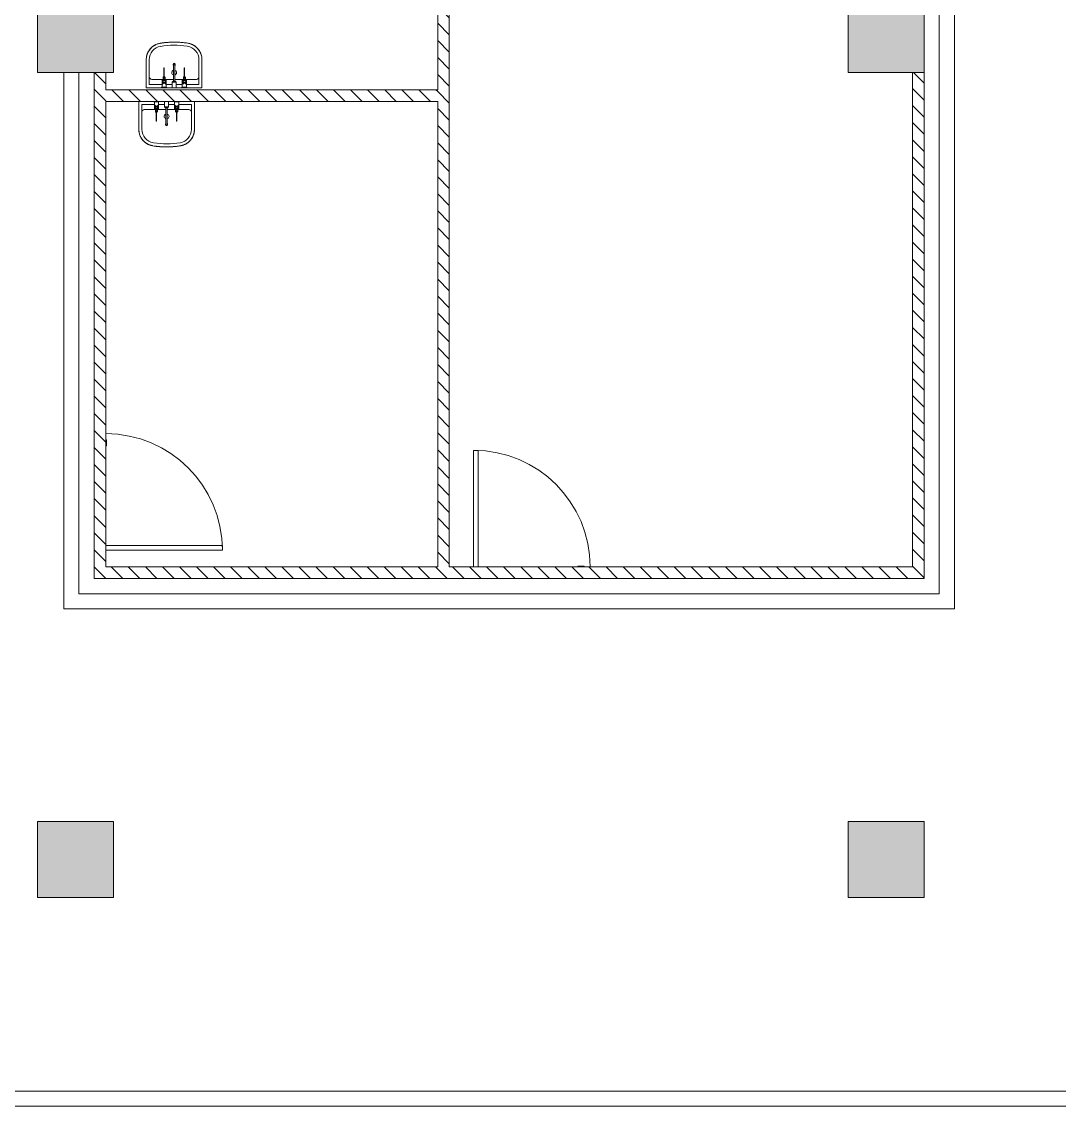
# Model space of a CAD drawing. Header units: millimetres. Extents: x -106145 to 154907, y -84585 to 152038.
# Drawn here: x 40859 to 51099, y -8845 to 1861 of the extents above; entities that cross this region are included whole.
import ezdxf

# ---------------------------------------------------------------- set-up
doc = ezdxf.new("R2010")
doc.units = ezdxf.units.MM
for name, color, linetype, lineweight in [('A-DOOR', 31, 'Continuous', 5), ('A-FLOR', 192, 'Continuous', 5), ('A-WALL', 113, 'Continuous', 5), ('A-WALL-PATT', 111, 'Continuous', 5), ('P-SANR-FIXT', 6, 'Continuous', 5), ('S-COLS', 52, 'Continuous', 5)]:
    doc.layers.add(name, color=color, linetype=linetype, lineweight=lineweight)
pattern_1 = [(315, (0, 0), (84.18955, 84.18955), [])]

# ---------------------------------------------------------------- blocks, each defined once
blk = doc.blocks.new('M_Concrete-Rectangular-Column - 750 x 750-3585654-Site Plan')
at = {"layer": 'S-COLS'}
blk.add_hatch(color=256, dxfattribs=at).paths.add_polyline_path([(-375, 375), (-375, -375), (375, -375), (375, 375), (-130, 375)], flags=0)
at = {"layer": 'S-COLS', "color": 41}
for p, q in [((375, 375), (-375, 375)), ((-375, 375), (-375, -375)), ((375, -375), (375, 375)), ((-375, -375), (375, -375))]:
    blk.add_line(p, q, dxfattribs=at)
blk = doc.blocks.new('M_Door-Passage-Small Slit Vision Panel_Type B - 1_25_Type B-13938695-Site Plan')
at = {"layer": 'A-DOOR', "color": 121, "lineweight": 9}
for p, q in [((575, 1213.85), (530, 1213.85)), ((530, 1213.85), (530, 63.85)), ((575, 63.85), (575, 1213.85))]:
    blk.add_line(p, q, dxfattribs=at)
at = {"layer": 'A-DOOR', "color": 41}
for p, q in [((-514.125, 71.85), (-514.125, 63.85)), ((-514.125, 71.85), (-454.125, 71.85)), ((-454.125, 63.85), (-454.125, 71.85))]:
    blk.add_line(p, q, dxfattribs=at)
blk.add_arc((575, 63.85), 1150, 90, 180, dxfattribs=at)
blk = doc.blocks.new('M_Door-Passage-Small Slit Vision Panel_Type B - 1_25_Type B-13938696-Site Plan')
at = {"layer": 'A-DOOR', "color": 41}
for p, q in [((-514.125, -63.85), (-514.125, -71.85)), ((-454.125, -71.85), (-514.125, -71.85)), ((-454.125, -71.85), (-454.125, -63.85))]:
    blk.add_line(p, q, dxfattribs=at)
at = {"layer": 'A-DOOR', "color": 121, "lineweight": 9}
for p, q in [((530, -1213.85), (530, -63.85)), ((575, -63.85), (575, -1213.85)), ((575, -1213.85), (530, -1213.85))]:
    blk.add_line(p, q, dxfattribs=at)
at = {"layer": 'A-DOOR', "color": 41}
blk.add_arc((575, -63.85), 1150, 180, 270, dxfattribs=at)
blk = doc.blocks.new('BASIN_handwash_Type_B - HYBA-010-V95-Site Plan')
at = {"layer": 'P-SANR-FIXT', "color": 41}
for p, q in [((-275, -500), (-275, -224)), ((-275, -224), (-275, -500)), ((-245, -470), (-245, -224)), ((245, -470), (245, -224)), ((275, -224), (275, -500)), ((275, -224), (275, -500)), ((-275, -351), (-275, -500)), ((-245, -470), (-245, -351)), ((-108, -418), (-220, -418)), ((-5, -418), (-90, -418)), ((92, -418), (7, -418)), ((220, -418), (110, -418)), ((245, -351), (245, -470)), ((275, -500), (275, -351)), ((-110, -500), (-275, -500)), ((-275, -500), (-110, -500)), ((-118, -470), (-245, -470)), ((-19, -500), (-87, -500)), ((-87, -500), (-19, -500)), ((-18, -470), (-79, -470)), ((81, -470), (21, -470)), ((90, -500), (21, -500)), ((21, -500), (90, -500)), ((275, -500), (113, -500)), ((113, -500), (275, -500)), ((245, -470), (120, -470))]:
    blk.add_line(p, q, dxfattribs=at)
at = {"layer": 'P-SANR-FIXT', "color": 41, "flags": 128}
for points in [[(-139, -62), (-145, -63), (-152, -64), (-158, -66), (-165, -68), (-171, -71), (-177, -73), (-183, -76), (-189, -79), (-194, -82), (-200, -86), (-205, -90), (-211, -93), (-216, -98), (-221, -102), (-226, -106), (-230, -111), (-235, -116), (-239, -121), (-243, -126), (-247, -132), (-250, -137), (-254, -143), (-257, -149), (-260, -155), (-262, -161), (-265, -167), (-267, -173), (-269, -180), (-271, -186), (-272, -192), (-273, -199), (-274, -205), (-275, -212), (-275, -219), (-275, -224)], [(-51, -52), (-65, -53), (-98, -56), (-131, -60), (-139, -62)], [(42, -51), (35, -51), (2, -50), (-31, -51), (-45, -51)], [(135, -61), (102, -56), (69, -53), (46, -51)], [(275, -224), (275, -217), (274, -211), (274, -204), (273, -198), (272, -191), (270, -185), (269, -178), (267, -172), (264, -166), (262, -160), (259, -154), (256, -148), (253, -142), (250, -136), (246, -131), (242, -126), (238, -120), (234, -115), (230, -110), (225, -106), (220, -101), (215, -97), (210, -93), (205, -89), (199, -85), (193, -82), (188, -79), (182, -76), (176, -73), (170, -70), (163, -68), (157, -66), (151, -64), (144, -63), (138, -61)]]:
    blk.add_lwpolyline(points, dxfattribs=at)
at = {"layer": 'P-SANR-FIXT', "color": 41}
for centre, radius, start, end in [((-220, -393), 25, 180, 270), ((0, -351), 24.2, 107.5533, 254.5917), ((0, -351), 24.2, 291.7818, 66.0732), ((220, -393), 25, 270, 0)]:
    blk.add_arc(centre, radius, start, end, dxfattribs=at)
for centre, major_axis, start_param, end_param in [((-110, -224), (165, 0), 1.748277, 3.141593), ((-110, -224), (-135, 0), 4.890944, 6.283185), ((0, -884), (834, 0), 1.40836, 1.738187), ((0, -884), (804, 0), 1.408166, 1.737991), ((110, -224), (135, 0), 0, 1.419404), ((110, -224), (165, 0), 0, 1.418341)]:
    blk.add_ellipse(centre, major_axis=major_axis, ratio=0.999048, start_param=start_param, end_param=end_param, dxfattribs=at)
for points, knots in [([(-275, -224), (-275, -218), (-274, -205), (-271, -189), (-268, -177), (-265, -168), (-262, -159), (-258, -150), (-253, -142), (-248, -134), (-242, -126), (-237, -118), (-230, -111), (-223, -104), (-216, -98), (-209, -92), (-201, -86), (-193, -81), (-184, -77), (-173, -71), (-158, -66), (-145, -63), (-139, -62)], [-1, -1, -1, -1, -0.916667, -0.833333, -0.791667, -0.75, -0.708333, -0.666667, -0.625, -0.583333, -0.541667, -0.5, -0.458333, -0.416667, -0.375, -0.333333, -0.291667, -0.25, -0.208333, -0.166667, -0.083333, 0, 0, 0, 0]), ([(-139, -62), (-124, -59), (-94, -55), (-33, -50), (29, -50), (89, -54), (120, -58), (135, -61)], [-1, -1, -1, -1, -0.833333, -0.666667, -0.333333, -0.166667, 0, 0, 0, 0]), ([(135, -61), (141, -62), (154, -65), (170, -70), (181, -75), (190, -80), (199, -85), (207, -90), (214, -96), (222, -103), (229, -109), (235, -117), (241, -124), (247, -132), (252, -140), (257, -149), (261, -158), (265, -167), (268, -176), (271, -189), (274, -204), (275, -217), (275, -224)], [-1, -1, -1, -1, -0.916667, -0.833333, -0.791667, -0.75, -0.708333, -0.666667, -0.625, -0.583333, -0.541667, -0.5, -0.458333, -0.416667, -0.375, -0.333333, -0.291667, -0.25, -0.208333, -0.166667, -0.083333, 0, 0, 0, 0])]:
    blk.add_open_spline(points, degree=3, knots=knots, dxfattribs=at)
blk = doc.blocks.new('TAPWARE_wall_mount_elbow_levers - HYTP-038-V96-Site Plan')
at = {"layer": 'P-SANR-FIXT'}
for p, q in [((-99, 242), (-101, 242)), ((-101, 237), (-101, 242)), ((-101, 242), (-101, 237)), ((-99, 242), (-101, 242)), ((-101, 237), (-101, 242)), ((-101, 242), (-101, 237)), ((-101, 213), (-101, 237)), ((-101, 213), (-101, 237)), ((-99, 237), (-99, 242)), ((-99, 242), (-99, 237)), ((-99, 237), (-99, 242)), ((-99, 242), (-99, 237)), ((-99, 237), (-99, 213)), ((-99, 237), (-99, 213)), ((-10, 276), (-10, 272)), ((-8, 220), (-8, 100)), ((7, 100), (7, 220)), ((10, 272), (10, 276)), ((101, 242), (99, 242)), ((99, 237), (99, 242)), ((99, 242), (99, 237)), ((99, 213), (99, 237)), ((101, 237), (101, 242)), ((101, 242), (101, 237)), ((101, 237), (101, 213)), ((-110, 126), (-120, 116)), ((-120, 116), (-120, 91)), ((-110, 111), (-120, 101)), ((-100, 116), (-114, 116)), ((-110, 150), (-110, 111)), ((-110, 150), (-110, 126)), ((-100, 150), (-109, 150)), ((-100, 150), (-109, 150)), ((-100, 126), (-109, 126)), ((-101, 195), (-101, 213)), ((-101, 213), (-101, 195)), ((-101, 195), (-101, 213)), ((-101, 213), (-101, 195)), ((-101, 152), (-101, 195)), ((-101, 152), (-101, 195)), ((-101, 134), (-101, 152)), ((-101, 134), (-101, 152)), ((-101, 151), (-101, 146)), ((-101, 151), (-101, 146)), ((-101, 134), (-99, 134)), ((-101, 134), (-99, 134)), ((-91, 150), (-100, 150)), ((-91, 150), (-100, 150)), ((-91, 126), (-100, 126)), ((-86, 116), (-100, 116)), ((-99, 195), (-99, 213)), ((-99, 213), (-99, 195)), ((-99, 195), (-99, 213)), ((-99, 213), (-99, 195)), ((-99, 195), (-99, 152)), ((-99, 195), (-99, 152)), ((-99, 152), (-99, 134)), ((-99, 152), (-99, 134)), ((-99, 146), (-99, 151)), ((-99, 146), (-99, 151)), ((-90, 111), (-90, 150)), ((-90, 126), (-90, 150)), ((-80, 116), (-90, 126)), ((-80, 101), (-90, 111)), ((-80, 91), (-80, 116)), ((-10, 110), (-20, 100)), ((0, 110), (-9, 110)), ((9, 110), (0, 110)), ((20, 100), (10, 110)), ((90, 126), (80, 116)), ((80, 116), (80, 91)), ((90, 111), (80, 101)), ((86, 116), (100, 116)), ((90, 150), (90, 111)), ((90, 150), (90, 126)), ((91, 150), (100, 150)), ((91, 150), (100, 150)), ((91, 126), (100, 126)), ((99, 195), (99, 213)), ((99, 213), (99, 195)), ((99, 152), (99, 195)), ((99, 134), (99, 152)), ((99, 151), (99, 146)), ((99, 134), (101, 134)), ((100, 150), (109, 150)), ((100, 150), (109, 150)), ((100, 126), (109, 126)), ((100, 116), (114, 116)), ((101, 195), (101, 213)), ((101, 213), (101, 195)), ((101, 195), (101, 152)), ((101, 152), (101, 134)), ((101, 146), (101, 151)), ((110, 111), (110, 150)), ((110, 126), (110, 150)), ((120, 116), (110, 126)), ((120, 101), (110, 111)), ((120, 91), (120, 116)), ((-124, 50), (-124, 45)), ((-124, 50), (-76, 50)), ((-121, 50), (-124, 50)), ((-124, 45), (-112, 45)), ((-76, 45), (-124, 45)), ((-120, 101), (-120, 46)), ((-100, 101), (-120, 101)), ((-120, 91), (-110, 81)), ((-100, 91), (-120, 91)), ((-100, 46), (-120, 46)), ((-112, 45), (-112, 45)), ((-88, 45), (-112, 45)), ((-80, 101), (-100, 101)), ((-80, 91), (-100, 91)), ((-80, 46), (-100, 46)), ((-90, 81), (-80, 91)), ((-88, 45), (-88, 45)), ((-88, 45), (-76, 45)), ((-80, 46), (-80, 101)), ((-76, 50), (-79, 50)), ((-76, 45), (-76, 50)), ((-20, 100), (-20, 45)), ((0, 100), (-20, 100)), ((0, 45), (-20, 45)), ((20, 100), (0, 100)), ((20, 45), (0, 45)), ((20, 45), (20, 100)), ((76, 50), (76, 45)), ((76, 50), (124, 50)), ((79, 50), (76, 50)), ((76, 45), (88, 45)), ((124, 45), (76, 45)), ((80, 101), (80, 46)), ((80, 101), (100, 101)), ((80, 91), (90, 81)), ((80, 91), (100, 91)), ((80, 46), (100, 46)), ((112, 45), (88, 45)), ((88, 45), (88, 45)), ((100, 101), (120, 101)), ((100, 91), (120, 91)), ((100, 46), (120, 46)), ((110, 81), (120, 91)), ((112, 45), (112, 45)), ((112, 45), (124, 45)), ((120, 46), (120, 101)), ((124, 50), (121, 50)), ((124, 45), (124, 50))]:
    blk.add_line(p, q, dxfattribs=at)
at = {"layer": 'P-SANR-FIXT', "flags": 128}
for points in [[(-8, 272), (-8, 271), (-8, 271), (-8, 270), (-8, 269), (-8, 268), (-8, 267), (-8, 266), (-8, 265), (-8, 264), (-8, 262), (-8, 261), (-8, 260), (-8, 258), (-8, 257), (-8, 255), (-8, 254), (-8, 252), (-8, 250), (-8, 248), (-8, 247), (-8, 245), (-8, 243), (-8, 241), (-8, 239), (-8, 237), (-8, 235), (-8, 233), (-8, 231), (-8, 229), (-8, 226), (-8, 224), (-8, 222), (-8, 220)], [(7, 220), (7, 222), (7, 224), (7, 227), (7, 229), (7, 231), (7, 233), (7, 235), (7, 237), (7, 239), (7, 241), (7, 243), (7, 245), (7, 247), (7, 248), (7, 250), (7, 252), (7, 254), (7, 255), (7, 257), (7, 258), (7, 260), (7, 261), (7, 263), (7, 264), (7, 265), (7, 266), (7, 267), (7, 268), (7, 269), (7, 270), (7, 271), (7, 271), (7, 272)], [(-109, 150), (-109, 150), (-108, 151), (-108, 151), (-107, 151), (-107, 152), (-106, 152), (-105, 152), (-105, 152), (-104, 153), (-104, 153), (-103, 153), (-103, 153), (-102, 154), (-101, 154), (-101, 154)], [(-109, 150), (-109, 150), (-108, 151), (-108, 151), (-107, 151), (-107, 152), (-106, 152), (-105, 152), (-105, 152), (-104, 153), (-104, 153), (-103, 153), (-103, 153), (-102, 154), (-101, 154), (-101, 154)], [(-99, 154), (-98, 154), (-98, 153), (-97, 153), (-96, 153), (-96, 153), (-95, 153), (-95, 152), (-94, 152), (-94, 152), (-93, 151), (-93, 151), (-92, 151), (-92, 150), (-91, 150), (-91, 150)], [(-99, 154), (-98, 154), (-98, 153), (-97, 153), (-96, 153), (-96, 153), (-95, 153), (-95, 152), (-94, 152), (-94, 152), (-93, 151), (-93, 151), (-92, 151), (-92, 150), (-91, 150), (-91, 150)], [(91, 150), (91, 150), (92, 151), (92, 151), (93, 151), (93, 152), (94, 152), (95, 152), (95, 152), (96, 153), (96, 153), (97, 153), (97, 153), (98, 154), (99, 154), (99, 154)], [(91, 150), (91, 150), (92, 151), (92, 151), (93, 151), (93, 152), (94, 152), (95, 152), (95, 152), (96, 153), (96, 153), (97, 153), (97, 153), (98, 154), (99, 154), (99, 154)], [(101, 154), (102, 154), (102, 153), (103, 153), (104, 153), (104, 153), (105, 153), (105, 152), (106, 152), (106, 152), (107, 151), (107, 151), (108, 151), (108, 150), (109, 150), (109, 150)], [(101, 154), (102, 154), (102, 153), (103, 153), (104, 153), (104, 153), (105, 153), (105, 152), (106, 152), (106, 152), (107, 151), (107, 151), (108, 151), (108, 150), (109, 150), (109, 150)]]:
    blk.add_lwpolyline(points, dxfattribs=at)
at = {"layer": 'P-SANR-FIXT'}
for centre, major_axis, start_param, end_param in [((0, 276), (-10, 0), 3.141593, 6.283185), ((0, 272), (10, 0), 0, 3.141593), ((0, 276), (10, 0), 3.141593, 3.403392), ((0, 272), (10, 0), 3.141593, 4.18879), ((0, 272), (-7.5, 0), 3.141593, 6.283185), ((0, 272), (7.5, 0), 3.141593, 4.18879), ((0, 272), (10, 0), 5.235988, 6.283185), ((0, 272), (-7.5, 0), 2.356194, 3.141593), ((0, 276), (-10, 0), 2.879793, 3.141593)]:
    blk.add_ellipse(centre, major_axis=major_axis, ratio=0.968067, start_param=start_param, end_param=end_param, dxfattribs=at)
blk = doc.blocks.new('BASIN_handwash_Type_B - HYBA-010-V112-Site Plan')
at = {"layer": 'P-SANR-FIXT', "color": 41}
for p, q in [((-275, -500), (-275, -224)), ((-275, -224), (-275, -500)), ((-245, -470), (-245, -224)), ((245, -470), (245, -224)), ((275, -224), (275, -500)), ((275, -224), (275, -500)), ((-275, -351), (-275, -500)), ((-245, -470), (-245, -351)), ((-108, -418), (-220, -418)), ((-5, -418), (-90, -418)), ((92, -418), (7, -418)), ((220, -418), (110, -418)), ((245, -351), (245, -470)), ((275, -500), (275, -351)), ((-118, -470), (-245, -470)), ((-18, -470), (-79, -470)), ((80, -470), (21, -470)), ((245, -470), (120, -470))]:
    blk.add_line(p, q, dxfattribs=at)
at = {"layer": 'P-SANR-FIXT', "color": 41, "flags": 128}
for points in [[(-139, -62), (-145, -63), (-152, -64), (-158, -66), (-165, -68), (-171, -71), (-177, -73), (-183, -76), (-189, -79), (-194, -82), (-200, -86), (-205, -90), (-211, -93), (-216, -98), (-221, -102), (-226, -106), (-230, -111), (-235, -116), (-239, -121), (-243, -126), (-247, -132), (-250, -137), (-254, -143), (-257, -149), (-260, -155), (-262, -161), (-265, -167), (-267, -173), (-269, -180), (-271, -186), (-272, -192), (-273, -199), (-274, -205), (-275, -212), (-275, -219), (-275, -224)], [(-51, -52), (-65, -53), (-98, -56), (-131, -60), (-139, -62)], [(42, -51), (35, -51), (2, -50), (-31, -51), (-45, -51)], [(135, -61), (102, -56), (69, -53), (46, -51)], [(275, -224), (275, -217), (274, -211), (274, -204), (273, -198), (272, -191), (270, -185), (269, -178), (267, -172), (264, -166), (262, -160), (259, -154), (256, -148), (253, -142), (250, -136), (246, -131), (242, -126), (238, -120), (234, -115), (230, -110), (225, -106), (220, -101), (215, -97), (210, -93), (205, -89), (199, -85), (193, -82), (188, -79), (182, -76), (176, -73), (170, -70), (163, -68), (157, -66), (151, -64), (144, -63), (138, -61)]]:
    blk.add_lwpolyline(points, dxfattribs=at)
at = {"layer": 'P-SANR-FIXT', "color": 41}
for centre, radius, start, end in [((-220, -393), 25, 180, 270), ((0, -351), 24.2, 107.5533, 254.5917), ((0, -351), 24.2, 291.7818, 66.0732), ((220, -393), 25, 270, 0)]:
    blk.add_arc(centre, radius, start, end, dxfattribs=at)
for centre, major_axis, start_param, end_param in [((-110, -224), (165, 0), 1.748277, 3.141593), ((-110, -224), (-135, 0), 4.890944, 6.283185), ((0, -884), (834, 0), 1.40836, 1.738187), ((0, -884), (804, 0), 1.408166, 1.737991), ((110, -224), (135, 0), 0, 1.419404), ((110, -224), (165, 0), 0, 1.418341)]:
    blk.add_ellipse(centre, major_axis=major_axis, ratio=0.999048, start_param=start_param, end_param=end_param, dxfattribs=at)
for points, knots in [([(-275, -224), (-275, -218), (-274, -205), (-271, -189), (-268, -177), (-265, -168), (-262, -159), (-258, -150), (-253, -142), (-248, -134), (-242, -126), (-237, -118), (-230, -111), (-223, -104), (-216, -98), (-209, -92), (-201, -86), (-193, -81), (-184, -77), (-173, -71), (-158, -66), (-145, -63), (-139, -62)], [-1, -1, -1, -1, -0.916667, -0.833333, -0.791667, -0.75, -0.708333, -0.666667, -0.625, -0.583333, -0.541667, -0.5, -0.458333, -0.416667, -0.375, -0.333333, -0.291667, -0.25, -0.208333, -0.166667, -0.083333, 0, 0, 0, 0]), ([(-139, -62), (-124, -59), (-94, -55), (-33, -50), (29, -50), (89, -54), (120, -58), (135, -61)], [-1, -1, -1, -1, -0.833333, -0.666667, -0.333333, -0.166667, 0, 0, 0, 0]), ([(135, -61), (141, -62), (154, -65), (170, -70), (181, -75), (190, -80), (199, -85), (207, -90), (214, -96), (222, -103), (229, -109), (235, -117), (241, -124), (247, -132), (252, -140), (257, -149), (261, -158), (265, -167), (268, -176), (271, -189), (274, -204), (275, -217), (275, -224)], [-1, -1, -1, -1, -0.916667, -0.833333, -0.791667, -0.75, -0.708333, -0.666667, -0.625, -0.583333, -0.541667, -0.5, -0.458333, -0.416667, -0.375, -0.333333, -0.291667, -0.25, -0.208333, -0.166667, -0.083333, 0, 0, 0, 0])]:
    blk.add_open_spline(points, degree=3, knots=knots, dxfattribs=at)
blk = doc.blocks.new('TAPWARE_wall_mount_elbow_levers - HYTP-038-V113-Site Plan')
at = {"layer": 'P-SANR-FIXT'}
for p, q in [((-99, 242), (-101, 242)), ((-101, 237), (-101, 242)), ((-101, 242), (-101, 237)), ((-99, 242), (-101, 242)), ((-101, 237), (-101, 242)), ((-101, 242), (-101, 237)), ((-101, 213), (-101, 237)), ((-101, 213), (-101, 237)), ((-99, 237), (-99, 242)), ((-99, 242), (-99, 237)), ((-99, 237), (-99, 242)), ((-99, 242), (-99, 237)), ((-99, 237), (-99, 213)), ((-99, 237), (-99, 213)), ((-10, 276), (-10, 272)), ((-8, 220), (-8, 100)), ((7, 100), (7, 220)), ((10, 272), (10, 276)), ((101, 242), (99, 242)), ((99, 237), (99, 242)), ((99, 242), (99, 237)), ((99, 213), (99, 237)), ((101, 237), (101, 242)), ((101, 242), (101, 237)), ((101, 237), (101, 213)), ((-110, 126), (-120, 116)), ((-120, 116), (-120, 91)), ((-110, 111), (-120, 101)), ((-100, 116), (-114, 116)), ((-110, 150), (-110, 111)), ((-110, 150), (-110, 126)), ((-100, 150), (-109, 150)), ((-100, 150), (-109, 150)), ((-100, 126), (-109, 126)), ((-101, 195), (-101, 213)), ((-101, 213), (-101, 195)), ((-101, 195), (-101, 213)), ((-101, 213), (-101, 195)), ((-101, 152), (-101, 195)), ((-101, 152), (-101, 195)), ((-101, 134), (-101, 152)), ((-101, 134), (-101, 152)), ((-101, 151), (-101, 146)), ((-101, 151), (-101, 146)), ((-101, 134), (-99, 134)), ((-101, 134), (-99, 134)), ((-91, 150), (-100, 150)), ((-91, 150), (-100, 150)), ((-91, 126), (-100, 126)), ((-86, 116), (-100, 116)), ((-99, 195), (-99, 213)), ((-99, 213), (-99, 195)), ((-99, 195), (-99, 213)), ((-99, 213), (-99, 195)), ((-99, 195), (-99, 152)), ((-99, 195), (-99, 152)), ((-99, 152), (-99, 134)), ((-99, 152), (-99, 134)), ((-99, 146), (-99, 151)), ((-99, 146), (-99, 151)), ((-90, 111), (-90, 150)), ((-90, 126), (-90, 150)), ((-80, 116), (-90, 126)), ((-80, 101), (-90, 111)), ((-80, 91), (-80, 116)), ((-10, 110), (-20, 100)), ((0, 110), (-9, 110)), ((9, 110), (0, 110)), ((20, 100), (10, 110)), ((90, 126), (80, 116)), ((80, 116), (80, 91)), ((90, 111), (80, 101)), ((86, 116), (100, 116)), ((90, 150), (90, 111)), ((90, 150), (90, 126)), ((91, 150), (100, 150)), ((91, 150), (100, 150)), ((91, 126), (100, 126)), ((99, 195), (99, 213)), ((99, 213), (99, 195)), ((99, 152), (99, 195)), ((99, 134), (99, 152)), ((99, 151), (99, 146)), ((99, 134), (101, 134)), ((100, 150), (109, 150)), ((100, 150), (109, 150)), ((100, 126), (109, 126)), ((100, 116), (114, 116)), ((101, 195), (101, 213)), ((101, 213), (101, 195)), ((101, 195), (101, 152)), ((101, 152), (101, 134)), ((101, 146), (101, 151)), ((110, 111), (110, 150)), ((110, 126), (110, 150)), ((120, 116), (110, 126)), ((120, 101), (110, 111)), ((120, 91), (120, 116)), ((-124, 50), (-124, 45)), ((-124, 50), (-76, 50)), ((-121, 50), (-124, 50)), ((-120, 101), (-120, 46)), ((-100, 101), (-120, 101)), ((-120, 91), (-110, 81)), ((-100, 91), (-120, 91)), ((-100, 46), (-120, 46)), ((-80, 101), (-100, 101)), ((-80, 91), (-100, 91)), ((-80, 46), (-100, 46)), ((-90, 81), (-80, 91)), ((-80, 46), (-80, 101)), ((-76, 50), (-79, 50)), ((-76, 45), (-76, 50)), ((-20, 100), (-20, 45)), ((0, 100), (-20, 100)), ((20, 100), (0, 100)), ((20, 45), (20, 100)), ((76, 50), (76, 45)), ((76, 50), (124, 50)), ((79, 50), (76, 50)), ((80, 101), (80, 46)), ((80, 101), (100, 101)), ((80, 91), (90, 81)), ((80, 91), (100, 91)), ((80, 46), (100, 46)), ((100, 101), (120, 101)), ((100, 91), (120, 91)), ((100, 46), (120, 46)), ((110, 81), (120, 91)), ((120, 46), (120, 101)), ((124, 50), (121, 50)), ((124, 45), (124, 50))]:
    blk.add_line(p, q, dxfattribs=at)
at = {"layer": 'P-SANR-FIXT', "flags": 128}
for points in [[(-8, 272), (-8, 271), (-8, 271), (-8, 270), (-8, 269), (-8, 268), (-8, 267), (-8, 266), (-8, 265), (-8, 264), (-8, 262), (-8, 261), (-8, 260), (-8, 258), (-8, 257), (-8, 255), (-8, 254), (-8, 252), (-8, 250), (-8, 248), (-8, 247), (-8, 245), (-8, 243), (-8, 241), (-8, 239), (-8, 237), (-8, 235), (-8, 233), (-8, 231), (-8, 229), (-8, 226), (-8, 224), (-8, 222), (-8, 220)], [(7, 220), (7, 222), (7, 224), (7, 227), (7, 229), (7, 231), (7, 233), (7, 235), (7, 237), (7, 239), (7, 241), (7, 243), (7, 245), (7, 247), (7, 248), (7, 250), (7, 252), (7, 254), (7, 255), (7, 257), (7, 258), (7, 260), (7, 261), (7, 263), (7, 264), (7, 265), (7, 266), (7, 267), (7, 268), (7, 269), (7, 270), (7, 271), (7, 271), (7, 272)], [(-109, 150), (-109, 150), (-108, 151), (-108, 151), (-107, 151), (-107, 152), (-106, 152), (-105, 152), (-105, 152), (-104, 153), (-104, 153), (-103, 153), (-103, 153), (-102, 154), (-101, 154), (-101, 154)], [(-109, 150), (-109, 150), (-108, 151), (-108, 151), (-107, 151), (-107, 152), (-106, 152), (-105, 152), (-105, 152), (-104, 153), (-104, 153), (-103, 153), (-103, 153), (-102, 154), (-101, 154), (-101, 154)], [(-99, 154), (-98, 154), (-98, 153), (-97, 153), (-96, 153), (-96, 153), (-95, 153), (-95, 152), (-94, 152), (-94, 152), (-93, 151), (-93, 151), (-92, 151), (-92, 150), (-91, 150), (-91, 150)], [(-99, 154), (-98, 154), (-98, 153), (-97, 153), (-96, 153), (-96, 153), (-95, 153), (-95, 152), (-94, 152), (-94, 152), (-93, 151), (-93, 151), (-92, 151), (-92, 150), (-91, 150), (-91, 150)], [(91, 150), (91, 150), (92, 151), (92, 151), (93, 151), (93, 152), (94, 152), (95, 152), (95, 152), (96, 153), (96, 153), (97, 153), (97, 153), (98, 154), (99, 154), (99, 154)], [(91, 150), (91, 150), (92, 151), (92, 151), (93, 151), (93, 152), (94, 152), (95, 152), (95, 152), (96, 153), (96, 153), (97, 153), (97, 153), (98, 154), (99, 154), (99, 154)], [(101, 154), (102, 154), (102, 153), (103, 153), (104, 153), (104, 153), (105, 153), (105, 152), (106, 152), (106, 152), (107, 151), (107, 151), (108, 151), (108, 150), (109, 150), (109, 150)], [(101, 154), (102, 154), (102, 153), (103, 153), (104, 153), (104, 153), (105, 153), (105, 152), (106, 152), (106, 152), (107, 151), (107, 151), (108, 151), (108, 150), (109, 150), (109, 150)]]:
    blk.add_lwpolyline(points, dxfattribs=at)
at = {"layer": 'P-SANR-FIXT'}
for centre, major_axis, start_param, end_param in [((0, 276), (-10, 0), 3.141593, 6.283185), ((0, 272), (10, 0), 0, 3.141593), ((0, 276), (10, 0), 3.141593, 3.403392), ((0, 272), (10, 0), 3.141593, 4.18879), ((0, 272), (-7.5, 0), 3.141593, 6.283185), ((0, 272), (7.5, 0), 3.141593, 4.18879), ((0, 272), (10, 0), 5.235988, 6.283185), ((0, 272), (-7.5, 0), 2.356194, 3.141593), ((0, 276), (-10, 0), 2.879793, 3.141593)]:
    blk.add_ellipse(centre, major_axis=major_axis, ratio=0.968067, start_param=start_param, end_param=end_param, dxfattribs=at)
blk = doc.blocks.new('MM-HOSPITAL A _ B BLOCK-2022_11_05_CENTRAL_rvt-1-Site Plan')
at = {"layer": 'A-WALL-PATT'}
h = blk.add_hatch(dxfattribs=at)
h.set_pattern_fill('FP_19', color=90, style=0, pattern_type=2)
h.set_pattern_definition(pattern_1)
h.paths.add_polyline_path([(41689, -3520), (41689, 1360), (41574, 1360), (41574, -3520)], flags=0)
h.paths.add_polyline_path([(41574, 2110), (41689, 2110), (41689, 9360), (41574, 9360), (41574, 2680)], flags=0)
h.paths.add_polyline_path([(41689, 10110), (41689, 10490), (41574, 10490), (41574, 10110)], flags=0)
h = blk.add_hatch(dxfattribs=at)
h.set_pattern_fill('FP_19', color=90, style=0, pattern_type=2)
h.set_pattern_definition(pattern_1)
h.paths.add_polyline_path([(44965, -3520), (45079, -3520), (45079, 10490), (44964, 10490), (44964, -3520)], flags=0)
h = blk.add_hatch(dxfattribs=at)
h.set_pattern_fill('FP_19', color=90, style=0, pattern_type=2)
h.set_pattern_definition(pattern_1)
h.paths.add_polyline_path([(49764, -3520), (49764, 1360), (49649, 1360), (49649, -3520)], flags=0)
h = blk.add_hatch(dxfattribs=at)
h.set_pattern_fill('FP_19', color=90, style=0, pattern_type=2)
h.set_pattern_definition(pattern_1)
h.paths.add_polyline_path([(44964, 1075), (44964, 1190), (41689, 1190), (41689, 1075), (42865, 1075)], flags=0)
h = blk.add_hatch(dxfattribs=at)
h.set_pattern_fill('FP_19', color=90, style=0, pattern_type=2)
h.set_pattern_definition(pattern_1)
h.paths.add_polyline_path([(49166, -3635), (49764, -3635), (49764, -3520), (41574, -3520), (41574, -3635), (47066, -3635)], flags=0)
at = {"layer": 'A-FLOR', "color": 41}
for p, q in [((50064, -3935), (50064, 10905)), ((50064, 10905), (50064, -3935)), ((49914, 10755), (49914, -3785)), ((49914, -3785), (49914, 10755)), ((41274, 1360), (41274, -3935)), ((41274, -3935), (41274, 1360)), ((41424, -3785), (41424, 1360)), ((41424, 1360), (41424, -3785)), ((49914, -3785), (41424, -3785)), ((41424, -3785), (49914, -3785)), ((41274, -3935), (50064, -3935)), ((50064, -3935), (41274, -3935)), ((57089, -8695), (39959, -8695)), ((39959, -8695), (57089, -8695)), ((39809, -8845), (57239, -8845)), ((57239, -8845), (39809, -8845))]:
    blk.add_line(p, q, dxfattribs=at)
at = {"layer": 'A-WALL', "color": 61, "lineweight": 18}
for p, q in [((44964, 5785), (44964, 1190)), ((45079, -3520), (45079, 3430)), ((41574, 1360), (41574, -3520)), ((41689, 1190), (41689, 1360)), ((49649, 1360), (49649, -3520)), ((49764, -3520), (49764, 1360)), ((44964, 1190), (41689, 1190)), ((41689, -3520), (41689, 1075)), ((41689, 1075), (44964, 1075)), ((44964, 1075), (44964, -3520)), ((41574, -3520), (41574, -3635)), ((44964, -3520), (41689, -3520)), ((49649, -3520), (45079, -3520)), ((49764, -3635), (49764, -3520)), ((41574, -3635), (49764, -3635))]:
    blk.add_line(p, q, dxfattribs=at)
at = {"color": 253, "lineweight": 5}
for name, p, rotation in [('M_Concrete-Rectangular-Column - 750 x 750-3585654-Site Plan', (41389, 1735), 90.00000482565893), ('M_Concrete-Rectangular-Column - 750 x 750-3585654-Site Plan', (49389, 1735), 90.00000482565893), ('TAPWARE_wall_mount_elbow_levers - HYTP-038-V96-Site Plan', (42364, 1165), 359.9999977411273), ('BASIN_handwash_Type_B - HYBA-010-V112-Site Plan', (42289, 575), 180), ('TAPWARE_wall_mount_elbow_levers - HYTP-038-V113-Site Plan', (42288, 1120), 179.9999977411273), ('M_Door-Passage-Small Slit Vision Panel_Type B - 1_25_Type B-13938695-Site Plan', (41625, -2780), 270), ('M_Door-Passage-Small Slit Vision Panel_Type B - 1_25_Type B-13938696-Site Plan', (45894, -3584), 180), ('M_Concrete-Rectangular-Column - 750 x 750-3585654-Site Plan', (41389, -6410), 90.00000000000027), ('M_Concrete-Rectangular-Column - 750 x 750-3585654-Site Plan', (49389, -6410), 90.00000482565888)]:
    blk.add_blockref(name, p, dxfattribs=dict(at, rotation=rotation))
blk.add_blockref('BASIN_handwash_Type_B - HYBA-010-V95-Site Plan', (42363, 1710), dxfattribs=at)

msp = doc.modelspace()

# ---------------------------------------------------------------- block references
at = {"lineweight": 5}
msp.add_blockref('MM-HOSPITAL A _ B BLOCK-2022_11_05_CENTRAL_rvt-1-Site Plan', (0, 0), dxfattribs=at)

doc.saveas('drawing.dxf')
